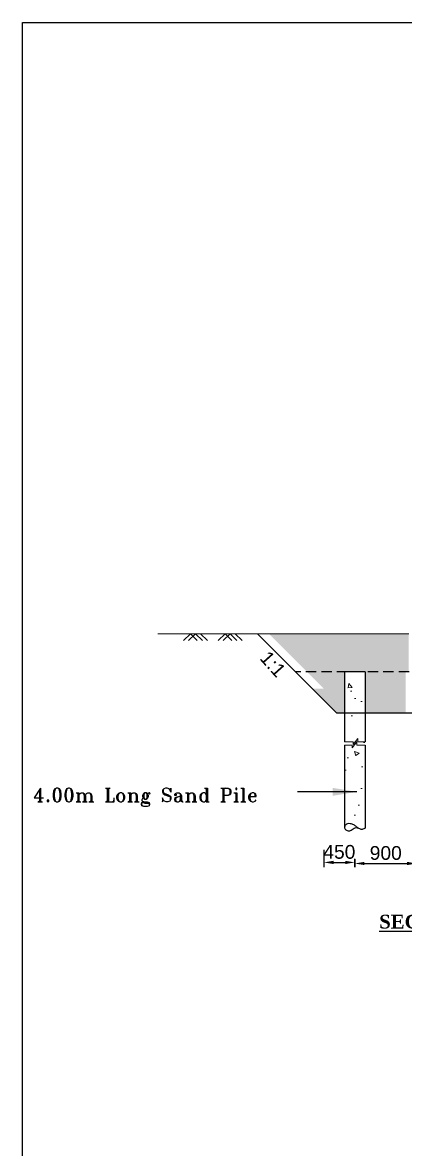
# Model space of a CAD drawing. Extents: x -358915 to 1258323, y -1585493 to -305611.
# Drawn here: x 1027504 to 1033075, y -1484838 to -1468443 of the extents above; entities that cross this region are included whole.
import ezdxf

# ---------------------------------------------------------------- set-up
doc = ezdxf.new("R2010")
doc.units = 0
doc.header["$LTSCALE"] = 300
doc.header["$MEASUREMENT"] = 0
doc.linetypes.add('DASHED', pattern=[0.75, 0.5, -0.25])
doc.layers.get('DEFPOINTS').update_dxf_attribs({"linetype": 'CONTINUOUS'})
doc.layers.add('Dim', color=7, linetype='CONTINUOUS', lineweight=9)
doc.layers.add('HATCH', color=252, linetype='CONTINUOUS', lineweight=5)
for name, color, linetype in [('LINE', 7, 'CONTINUOUS'), ('P1', 7, 'CONTINUOUS'), ('TEXT', 10, 'CONTINUOUS'), ('TXT', 7, 'CONTINUOUS')]:
    doc.layers.add(name, color=color, linetype=linetype)
doc.styles.add('Arial', font='arial.ttf')
doc.dimstyles.new('3', dxfattribs={"dimtxt": 225, "dimasz": 350, "dimexe": 100, "dimexo": 25, "dimgap": 9, "dimtad": 0, "dimdec": 0, "dimzin": 0, "dimdsep": 46, "dimtxsty": 'Standard', "dimcen": 0, "dimclrd": 5, "dimclre": 6, "dimclrt": 256, "dimadec": 0, "dimazin": 0, "dimtfac": 1, "dimtdec": 0, "dimtofl": 0, "dimtmove": 2, "dimatfit": 3, "dimfxl": 1, "dimtolj": 1, "dimtzin": 0, "dimarcsym": 0})
doc.dimstyles.new('dim_70', dxfattribs={"dimtxt": 140, "dimasz": 140, "dimexe": 70, "dimexo": 40, "dimgap": 50, "dimtad": 1, "dimdec": 0, "dimzin": 0, "dimdsep": 46, "dimtxsty": 'Arial', "dimcen": 0.09, "dimclrd": 5, "dimclre": 5, "dimclrt": 7, "dimadec": 0, "dimazin": 0, "dimtfac": 1, "dimtdec": 0, "dimtmove": 0, "dimatfit": 3, "dimfxl": 1, "dimtolj": 1, "dimtzin": 0, "dimarcsym": 0})

# ---------------------------------------------------------------- blocks, each defined once
blk = doc.blocks.new('*D1529')
at = {"layer": 'DEFPOINTS', "color": 0, "ltscale": 50}
for p in [(1031888, -1480440), (1032338, -1480577), (1032338, -1480662)]:
    blk.add_point(p, dxfattribs=at)
at = {"layer": 'HATCH', "color": 5, "lineweight": -2, "ltscale": 50}
for p, q in [((1031888, -1480480), (1031888, -1480732)), ((1032338, -1480617), (1032338, -1480732)), ((1032028, -1480662), (1032198, -1480662))]:
    blk.add_line(p, q, dxfattribs=at)
at = {"layer": 'HATCH', "color": 5, "ltscale": 50}
for points in [[(1032028, -1480639), (1032028, -1480686), (1031888, -1480662)], [(1032198, -1480639), (1032198, -1480686), (1032338, -1480662)]]:
    blk.add_solid(points, dxfattribs=at)
at = {"layer": 'HATCH', "color": 7, "ltscale": 50, "insert": (1032113, -1480510), "char_height": 200, "attachment_point": 5, "style": 'Arial'}
blk.add_mtext('\\A1;450', dxfattribs=at)
blk = doc.blocks.new('RT')
at = {"layer": 'Dim', "ltscale": 50}
h = blk.add_hatch(dxfattribs=at)
h.set_pattern_fill('AR-CONC', color=8, scale=100, style=0)
h.set_pattern_definition([(50, (-3013919.5, 641592.65), (717.26018, -62.75213), [75, -825]), (355, (-3013919.5, 641592.65), (-138.75133, 752.19213), [60, -660]), (100.4514, (-3013859.75, 641587.4), (578.50938, 689.43954), [63.74019, -701.14211]), (46.1842, (-3013919.5, 641792.65), (1067.24105, -165.51901), [112.5, -1237.5]), (96.6356, (-3013830.6, 641778.9), (934.6627, 974.11787), [95.6103, -1051.713]), (351.1842, (-3013919.5, 641792.7), (934.66195, 974.1186), [90, -990]), (21, (-3013819.5, 641742.65), (596.90705, -402.61889), [75, -825]), (326, (-3013819.5, 641742.65), (243.31533, 725.15005), [60, -660]), (71.4514, (-3013769.8, 641709.1), (840.22263, 322.5305), [63.74019, -701.14211]), (37.5, (-3013919.52, 641592.65), (12.159855, 332.893854), [0, -652, 0, -670, 0, -662.5]), (7.5, (-3013919.52, 641592.65), (263.069537, 394.41171), [0, -382, 0, -637, 0, -252.5]), (327.5, (-3014142.52, 641592.65), (533.822436, -22.554872), [0, -250, 0, -780, 0, -1035]), (317.5, (-3014242.52, 641592.65), (583.18617, 100.10498), [0, -325, 0, -518, 0, -735])])
h.paths.add_polyline_path([(150, -2269), (138, -2291), (119, -2305), (97, -2311), (74, -2310), (52, -2302), (33, -2290), (15, -2276), (-6, -2267), (-29, -2266), (-52, -2273), (-64, -2281), (-86, -2289), (-109, -2290), (-130, -2283), (-150, -2271), (-150, 0), (150, 0)])
for points in [[(-150, -1014), (-44, -1014), (-44, -966), (22, -1055), (22, -1014), (150, -1014)], [(-150, -1063), (-29, -1063), (-29, -1015), (38, -1103), (38, -1063), (150, -1063)]]:
    blk.add_lwpolyline(points, dxfattribs=at)
at = {"layer": 'P1', "ltscale": 50}
for points in [[(-150, 0), (-150, -1014)], [(-150, 0), (150, 0)], [(150, 0), (150, -1014)], [(-150, -1063), (-150, -2271)], [(150, -1063), (150, -2253)]]:
    blk.add_lwpolyline(points, dxfattribs=at)
blk.add_spline([(-150, -2271), (-115, -2289), (-72, -2284), (-23, -2252), (15, -2223), (67, -2207), (106, -2210), (132, -2224), (144, -2239), (150, -2253), (150, -2266), (123, -2303), (73, -2309), (38, -2293), (10, -2273), (-18, -2265), (-51, -2273)], degree=3, dxfattribs=at)
blk = doc.blocks.new('PILE.5')
at = {"layer": 'HATCH', "color": 5}
blk.add_blockref('RT', (0, 0), dxfattribs=at)
blk = doc.blocks.new('*D1674')
at = {"layer": 'DEFPOINTS', "color": 0, "ltscale": 50}
for p in [(1032338, -1480773), (1033238, -1480678), (1033238, -1480773)]:
    blk.add_point(p, dxfattribs=at)
at = {"layer": 'HATCH', "color": 5, "lineweight": -2, "ltscale": 50}
for p, q in [((1032338, -1480733), (1032338, -1480608)), ((1033238, -1480733), (1033238, -1480608)), ((1032478, -1480678), (1033098, -1480678))]:
    blk.add_line(p, q, dxfattribs=at)
at = {"layer": 'HATCH', "color": 5, "ltscale": 50}
for points in [[(1032478, -1480654), (1032478, -1480701), (1032338, -1480678)], [(1033098, -1480654), (1033098, -1480701), (1033238, -1480678)]]:
    blk.add_solid(points, dxfattribs=at)
at = {"layer": 'HATCH', "color": 7, "ltscale": 50, "insert": (1032788, -1480526), "char_height": 200, "attachment_point": 5, "style": 'Arial'}
blk.add_mtext('\\A1;900', dxfattribs=at)

msp = doc.modelspace()

# ---------------------------------------------------------------- hatches: boundary and pattern name
at = {"layer": 'LINE', "lineweight": 9, "ltscale": 50}
h = msp.add_hatch(dxfattribs=at)
h.set_pattern_fill('AR-SAND', color=0, scale=80, style=0)
h.set_pattern_definition([(37.5, (2003.17, -4626.59), (-5.039469, 154.1459015), [0, -121.6, 0, -136, 0, -130]), (7.5, (2003.17, -4626.6), (141.582136, 225.771685), [0, -65.6, 0, -109.6, 0, -42]), (327.5, (1904.77, -4626.59), (249.131349, 0.452724), [0, -40, 0, -144, 0, -188]), (317.5, (1904.77, -4626.6), (240.490128, 70.214045), [0, -20, 0, -94.4, 0, -108])])
h.paths.add_polyline_path([(1033122.6, -1477334.7), (1031088.2, -1477334.7), (1031644.9, -1477891.5), (1033119.1, -1477891.5)])
h.paths.add_polyline_path([(1038968.8, -1477746.4), (1039029.6, -1477746.4), (1039029.6, -1477334.7), (1038126.2, -1477334.7), (1038126.2, -1477625.6), (1037976.2, -1477625.6), (1034519, -1477625.6), (1034280.6, -1477891.5), (1039029.6, -1477891.5)])
h.paths.add_polyline_path([(1032188.2, -1477891.5), (1031644.9, -1477891.5), (1031888.2, -1478134.7), (1032188.2, -1478134.7)])
h.paths.add_polyline_path([(1038380.5, -1477552.2), (1038380.5, -1477320.4), (1038562.5, -1477320.4), (1038562.5, -1477552.2)], flags=9)
h.paths.add_polyline_path([(1034453.7, -1477974), (1034650.5, -1477756.6), (1034516.5, -1477635.3), (1034319.7, -1477852.7)], flags=9)
h.paths.add_polyline_path([(1039305.3, -1477891.5), (1039862, -1477334.7), (1039029.6, -1477334.7), (1039029.6, -1477746.4), (1039090.4, -1477746.4), (1039029.6, -1477891.5)])
h = msp.add_hatch(dxfattribs=at)
h.set_pattern_fill('AR-SAND', color=0, scale=80, style=0)
h.set_pattern_definition([(37.5, (0, 0), (-5.039469, 154.1459015), [0, -121.6, 0, -136, 0, -130]), (7.5, (0, 0), (141.582136, 225.771685), [0, -65.6, 0, -109.6, 0, -42]), (327.5, (-98.4, 0), (249.131349, 0.452724), [0, -40, 0, -144, 0, -188]), (317.5, (-98.4, 0), (240.490128, 70.214045), [0, -20, 0, -94.4, 0, -108])])
h.paths.add_polyline_path([(1039199, -1478134.7), (1038759.6, -1478134.7), (1038759.6, -1478491.5), (1038842.2, -1478491.5)])
h.paths.add_polyline_path([(1038459.6, -1478134.7), (1037859.6, -1478134.7), (1037859.6, -1478491.5), (1038459.6, -1478491.5)])
h.paths.add_polyline_path([(1037559.6, -1478134.7), (1036977.2, -1478134.7), (1036977.2, -1478491.5), (1037559.6, -1478491.5)])
h.paths.add_polyline_path([(1036677.2, -1478134.7), (1036088.2, -1478134.7), (1036059.6, -1478134.7), (1036059.6, -1478491.5), (1036677.2, -1478491.5)])
h.paths.add_polyline_path([(1035759.6, -1478134.7), (1035193, -1478134.7), (1035193, -1478491.5), (1035759.6, -1478491.5)])
h.paths.add_polyline_path([(1034893, -1478134.7), (1034259.6, -1478134.7), (1034259.6, -1478491.5), (1034893, -1478491.5)])
h.paths.add_polyline_path([(1033959.6, -1478134.7), (1033728.9, -1478134.7), (1033728.9, -1478199.6), (1033675.7, -1478199.6), (1033675.7, -1478226.5), (1033647.6, -1478171.1), (1033647.6, -1478199.6), (1033608.9, -1478199.6), (1033608.9, -1478134.7), (1033377.2, -1478134.7), (1033377.2, -1478491.5), (1033959.6, -1478491.5)])
h.paths.add_polyline_path([(1033077.2, -1478134.7), (1032488.2, -1478134.7), (1032488.2, -1478491.5), (1033077.2, -1478491.5)])
h.paths.add_polyline_path([(1032188.2, -1478134.7), (1031720.1, -1478134.7), (1032076.9, -1478491.5), (1032188.2, -1478491.5)])
h.paths.add_polyline_path([(1033077.2, -1478134.7), (1033077.2, -1477891.5), (1032488.2, -1477891.5), (1032488.2, -1478134.7)])
h.paths.add_polyline_path([(1034893, -1478134.7), (1034893, -1477891.5), (1034280.6, -1477891.5), (1034259.6, -1477914.9), (1034259.6, -1478134.7)])
h.paths.add_polyline_path([(1035759.6, -1478134.7), (1035759.6, -1477891.5), (1035193, -1477891.5), (1035193, -1478134.7)])
h.paths.add_polyline_path([(1036677.2, -1478134.7), (1036677.2, -1477891.5), (1036059.6, -1477891.5), (1036059.6, -1478134.7), (1036088.2, -1478134.7)])
h.paths.add_polyline_path([(1037559.6, -1478134.7), (1037559.6, -1477891.5), (1036977.2, -1477891.5), (1036977.2, -1478134.7)])
h.paths.add_polyline_path([(1038459.6, -1478134.7), (1038459.6, -1477891.5), (1037859.6, -1477891.5), (1037859.6, -1478134.7)])
h.paths.add_polyline_path([(1039062, -1478134.7), (1039305.3, -1477891.5), (1038759.6, -1477891.5), (1038759.6, -1478134.7)])
h.paths.add_polyline_path([(1034453.7, -1477974), (1034650.5, -1477756.6), (1034516.5, -1477635.3), (1034319.7, -1477852.7)], flags=9)

# ---------------------------------------------------------------- linework, layer by layer
at = {"layer": 'HATCH', "color": 8, "lineweight": 15}
for points in [[(1029947.1, -1477334.7), (1029847.2, -1477434.6)], [(1030020.6, -1477334.7), (1029920.7, -1477434.6)], [(1029947.1, -1477334.7), (1030046.9, -1477434.6)], [(1030020.6, -1477334.7), (1030120.5, -1477434.6)], [(1030094.1, -1477334.7), (1030194, -1477434.6)], [(1030449.9, -1477334.7), (1030350.1, -1477434.6)], [(1030523.5, -1477334.7), (1030423.6, -1477434.6)], [(1030449.9, -1477334.7), (1030549.8, -1477434.6)], [(1030523.5, -1477334.7), (1030623.3, -1477434.6)], [(1030597, -1477334.7), (1030696.9, -1477434.6)]]:
    msp.add_lwpolyline(points, dxfattribs=at)
at = {"layer": 'LINE', "color": 0, "lineweight": 9, "ltscale": 50}
msp.add_line((1033122.6, -1477334.7), (1029470.8, -1477334.7), dxfattribs=at)
at = {"layer": 'LINE', "linetype": 'DASHED'}
msp.add_line((1043026.6, -1477891.5), (1031476.9, -1477891.5), dxfattribs=at)
at = {"layer": 'LINE'}
msp.add_line((1038842.2, -1478491.5), (1032076.9, -1478491.5), dxfattribs=at)
msp.add_lwpolyline([(1085305.1, -1509316.5), (1027504.3, -1509316.5), (1027504.3, -1468443), (1085305.1, -1468443)], close=True, dxfattribs=at)
msp.add_lwpolyline([(1030920.1, -1477334.7), (1032076.9, -1478491.5)], dxfattribs=at)

# ---------------------------------------------------------------- block references
at = {"layer": 'HATCH', "color": 5, "xscale": -1}
msp.add_blockref('PILE.5', (1032338.2, -1477891.5), dxfattribs=at)

# ---------------------------------------------------------------- texts
at = {"layer": 'TEXT', "ltscale": 500, "style": 'Arial'}
msp.add_text('1:1', height=200, rotation=311.85987, dxfattribs=at).set_placement((1030943, -1477697.8))
at = {"layer": 'TEXT', "color": 7, "insert": (1027656.3, -1479715), "char_height": 200, "width": 4263.335, "attachment_point": 4, "style": 'Arial'}
msp.add_mtext('{\\Fromant|c0;\\C256;4.00m Long Sand Pile}', dxfattribs=at)
at = {"layer": 'TXT', "color": 6, "ltscale": 50, "insert": (1036222.2, -1480990.2), "char_height": 260, "width": 10184.473, "attachment_point": 2}
msp.add_mtext('{\\fTimes New Roman|b1|i0|c0|p18;\\L(SECTION R1-R1)\\P\\H0.7692x;SECTION OF COUNTRY SIDE RETAINING WALL\\fArial|b0|i0|c0|p34;\\l\\C0; }', dxfattribs=at)

# ---------------------------------------------------------------- dimensions: what is measured, and where the dimension line sits
at = {"layer": 'HATCH', "color": 5, "ltscale": 50}
dim = msp.add_linear_dim(base=(1032338.2, -1480662.5), p1=(1031887.9, -1480440.4), p2=(1032338.2, -1480577.3), dimstyle='dim_70', override={"dimtxt": 200}, dxfattribs=at)
dim.commit()
dim.dimension.update_dxf_attribs({"geometry": '*D1529', "text_midpoint": (1032113, -1480662.5), "dimtype": 160})
dim = msp.add_linear_dim(base=(1033238.2, -1480677.7), p1=(1032338.2, -1480772.8), p2=(1033238.2, -1480772.8), dimstyle='dim_70', override={"dimtxt": 200}, dxfattribs=at)
dim.commit()
dim.dimension.update_dxf_attribs({"geometry": '*D1674', "text_midpoint": (1032788.2, -1480525.6)})

# ---------------------------------------------------------------- leaders
at = {"layer": 'LINE'}
msp.add_leader([(1032367.3, -1479635.4), (1031503.3, -1479635.4)], dimstyle='3', override={"dimgap": 9, "dimtad": 0, "dimfxl": 700}, dxfattribs=at)

doc.saveas('drawing.dxf')
